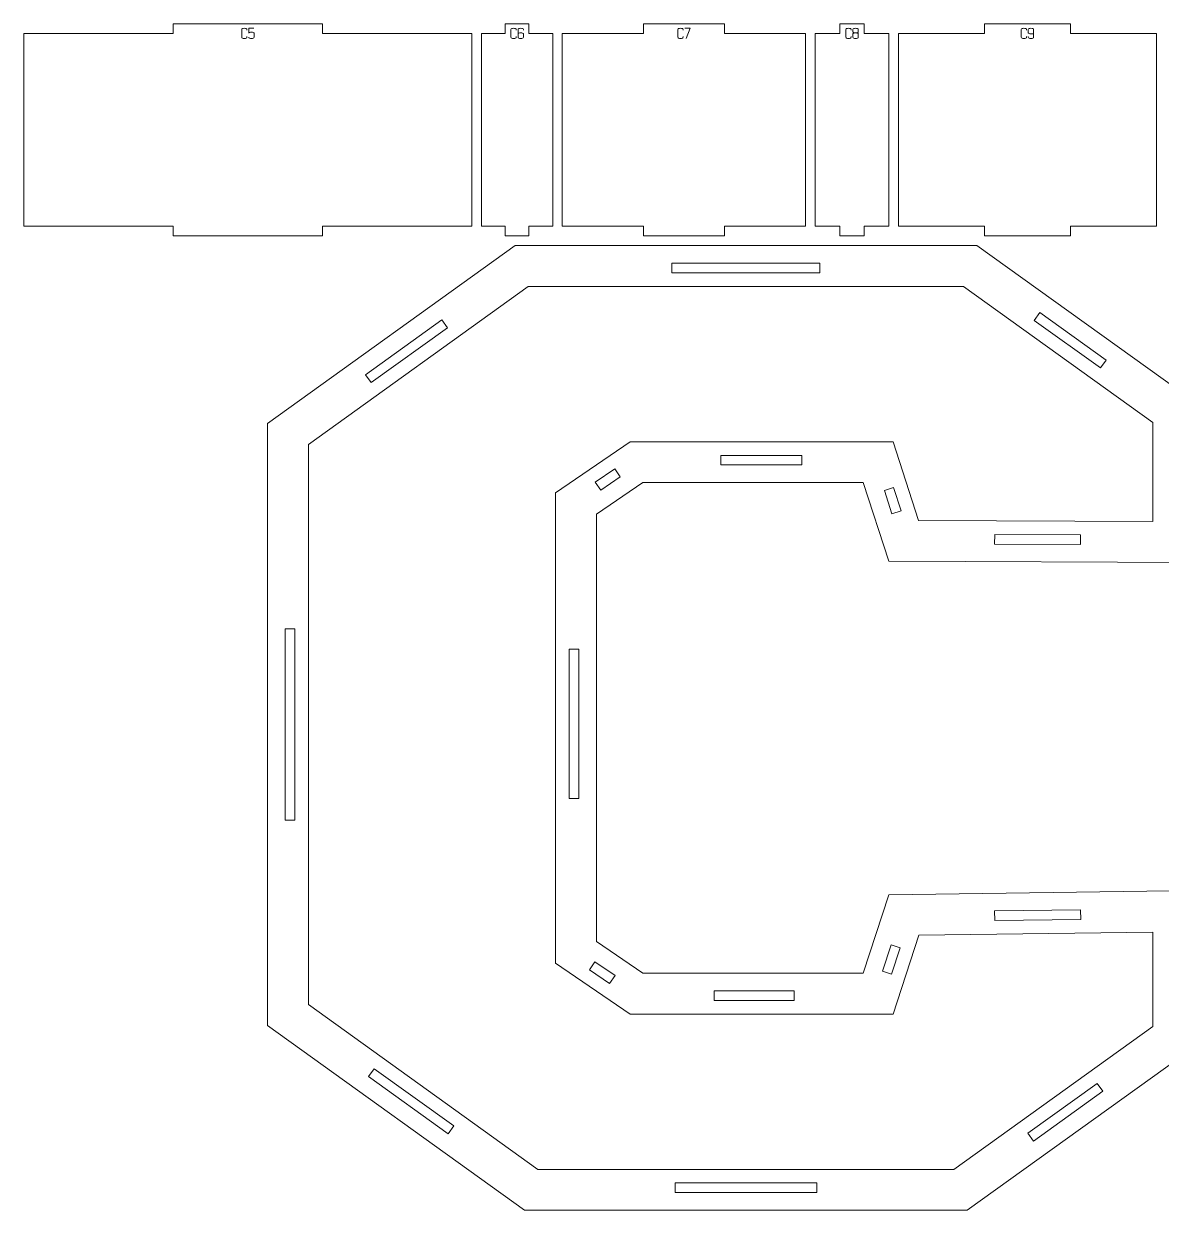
# Model space of a CAD drawing. Header units: centimetres. Extents: x -249 to 275, y -506 to 461.
# Drawn here: x -227.05 to -191.69, y 174.04 to 210.94 of the extents above; entities that cross this region are included whole.
import ezdxf

# ---------------------------------------------------------------- set-up
doc = ezdxf.new("R2010")
doc.units = ezdxf.units.CM
doc.header["$MEASUREMENT"] = 0
doc.layers.add('Capa 1', color=7, linetype='Continuous')

msp = doc.modelspace()

# ---------------------------------------------------------------- linework, layer by layer
at = {"layer": 'Capa 1', "color": 240, "lineweight": 9}
for points, knots in [([(-227.04796, 210.63954), (-227.04796, 210.63954), (-227.04796, 204.63954), (-227.04796, 204.63954), (-227.04796, 204.63954), (-222.40361, 204.63954), (-222.40361, 204.63954), (-222.40361, 204.63954), (-222.40361, 204.33954), (-222.40361, 204.33954), (-222.40361, 204.33954), (-217.75926, 204.33954), (-217.75926, 204.33954), (-217.75926, 204.33954), (-217.75926, 204.63954), (-217.75926, 204.63954), (-217.75926, 204.63954), (-213.11492, 204.63954), (-213.11492, 204.63954), (-213.11492, 204.63954), (-213.11492, 210.63954), (-213.11492, 210.63954), (-213.11492, 210.63954), (-217.75926, 210.63954), (-217.75926, 210.63954), (-217.75926, 210.63954), (-217.75926, 210.93954), (-217.75926, 210.93954), (-217.75926, 210.93954), (-222.40361, 210.93954), (-222.40361, 210.93954), (-222.40361, 210.93954), (-222.40361, 210.63954), (-222.40361, 210.63954), (-222.40361, 210.63954), (-227.04796, 210.63954), (-227.04796, 210.63954)], [0, 0, 0, 0, 0.08333333, 0.08333333, 0.08333333, 0.16666667, 0.16666667, 0.16666667, 0.25, 0.25, 0.25, 0.33333333, 0.33333333, 0.33333333, 0.41666667, 0.41666667, 0.41666667, 0.5, 0.5, 0.5, 0.58333333, 0.58333333, 0.58333333, 0.66666667, 0.66666667, 0.66666667, 0.75, 0.75, 0.75, 0.83333333, 0.83333333, 0.83333333, 0.91666667, 0.91666667, 0.91666667, 1, 1, 1, 1]), ([(-212.81492, 210.63954), (-212.81492, 210.63954), (-212.81492, 204.63954), (-212.81492, 204.63954), (-212.81492, 204.63954), (-212.07907, 204.63954), (-212.07907, 204.63954), (-212.07907, 204.63954), (-212.07907, 204.33954), (-212.07907, 204.33954), (-212.07907, 204.33954), (-211.34322, 204.33954), (-211.34322, 204.33954), (-211.34322, 204.33954), (-211.34322, 204.63954), (-211.34322, 204.63954), (-211.34322, 204.63954), (-210.60737, 204.63954), (-210.60737, 204.63954), (-210.60737, 204.63954), (-210.60737, 210.63954), (-210.60737, 210.63954), (-210.60737, 210.63954), (-211.34322, 210.63954), (-211.34322, 210.63954), (-211.34322, 210.63954), (-211.34322, 210.93954), (-211.34322, 210.93954), (-211.34322, 210.93954), (-212.07907, 210.93954), (-212.07907, 210.93954), (-212.07907, 210.93954), (-212.07907, 210.63954), (-212.07907, 210.63954), (-212.07907, 210.63954), (-212.81492, 210.63954), (-212.81492, 210.63954)], [0, 0, 0, 0, 0.08333333, 0.08333333, 0.08333333, 0.16666667, 0.16666667, 0.16666667, 0.25, 0.25, 0.25, 0.33333333, 0.33333333, 0.33333333, 0.41666667, 0.41666667, 0.41666667, 0.5, 0.5, 0.5, 0.58333333, 0.58333333, 0.58333333, 0.66666667, 0.66666667, 0.66666667, 0.75, 0.75, 0.75, 0.83333333, 0.83333333, 0.83333333, 0.91666667, 0.91666667, 0.91666667, 1, 1, 1, 1]), ([(-210.30737, 210.63954), (-210.30737, 210.63954), (-210.30737, 204.63954), (-210.30737, 204.63954), (-210.30737, 204.63954), (-207.78675, 204.63954), (-207.78675, 204.63954), (-207.78675, 204.63954), (-207.78675, 204.33954), (-207.78675, 204.33954), (-207.78675, 204.33954), (-205.26613, 204.33954), (-205.26613, 204.33954), (-205.26613, 204.33954), (-205.26613, 204.63954), (-205.26613, 204.63954), (-205.26613, 204.63954), (-202.74551, 204.63954), (-202.74551, 204.63954), (-202.74551, 204.63954), (-202.74551, 210.63954), (-202.74551, 210.63954), (-202.74551, 210.63954), (-205.26613, 210.63954), (-205.26613, 210.63954), (-205.26613, 210.63954), (-205.26613, 210.93954), (-205.26613, 210.93954), (-205.26613, 210.93954), (-207.78675, 210.93954), (-207.78675, 210.93954), (-207.78675, 210.93954), (-207.78675, 210.63954), (-207.78675, 210.63954), (-207.78675, 210.63954), (-210.30737, 210.63954), (-210.30737, 210.63954)], [0, 0, 0, 0, 0.08333333, 0.08333333, 0.08333333, 0.16666667, 0.16666667, 0.16666667, 0.25, 0.25, 0.25, 0.33333333, 0.33333333, 0.33333333, 0.41666667, 0.41666667, 0.41666667, 0.5, 0.5, 0.5, 0.58333333, 0.58333333, 0.58333333, 0.66666667, 0.66666667, 0.66666667, 0.75, 0.75, 0.75, 0.83333333, 0.83333333, 0.83333333, 0.91666667, 0.91666667, 0.91666667, 1, 1, 1, 1]), ([(-202.44551, 210.63954), (-202.44551, 210.63954), (-202.44551, 204.63954), (-202.44551, 204.63954), (-202.44551, 204.63954), (-201.68336, 204.63954), (-201.68336, 204.63954), (-201.68336, 204.63954), (-201.68336, 204.33954), (-201.68336, 204.33954), (-201.68336, 204.33954), (-200.92122, 204.33954), (-200.92122, 204.33954), (-200.92122, 204.33954), (-200.92122, 204.63954), (-200.92122, 204.63954), (-200.92122, 204.63954), (-200.15907, 204.63954), (-200.15907, 204.63954), (-200.15907, 204.63954), (-200.15907, 210.63954), (-200.15907, 210.63954), (-200.15907, 210.63954), (-200.92122, 210.63954), (-200.92122, 210.63954), (-200.92122, 210.63954), (-200.92122, 210.93954), (-200.92122, 210.93954), (-200.92122, 210.93954), (-201.68336, 210.93954), (-201.68336, 210.93954), (-201.68336, 210.93954), (-201.68336, 210.63954), (-201.68336, 210.63954), (-201.68336, 210.63954), (-202.44551, 210.63954), (-202.44551, 210.63954)], [0, 0, 0, 0, 0.08333333, 0.08333333, 0.08333333, 0.16666667, 0.16666667, 0.16666667, 0.25, 0.25, 0.25, 0.33333333, 0.33333333, 0.33333333, 0.41666667, 0.41666667, 0.41666667, 0.5, 0.5, 0.5, 0.58333333, 0.58333333, 0.58333333, 0.66666667, 0.66666667, 0.66666667, 0.75, 0.75, 0.75, 0.83333333, 0.83333333, 0.83333333, 0.91666667, 0.91666667, 0.91666667, 1, 1, 1, 1]), ([(-199.85907, 210.63954), (-199.85907, 210.63954), (-199.85907, 204.63954), (-199.85907, 204.63954), (-199.85907, 204.63954), (-197.18625, 204.63954), (-197.18625, 204.63954), (-197.18625, 204.63954), (-197.18625, 204.33954), (-197.18625, 204.33954), (-197.18625, 204.33954), (-194.51343, 204.33954), (-194.51343, 204.33954), (-194.51343, 204.33954), (-194.51343, 204.63954), (-194.51343, 204.63954), (-194.51343, 204.63954), (-191.84061, 204.63954), (-191.84061, 204.63954), (-191.84061, 204.63954), (-191.84061, 210.63954), (-191.84061, 210.63954), (-191.84061, 210.63954), (-194.51343, 210.63954), (-194.51343, 210.63954), (-194.51343, 210.63954), (-194.51343, 210.93954), (-194.51343, 210.93954), (-194.51343, 210.93954), (-197.18625, 210.93954), (-197.18625, 210.93954), (-197.18625, 210.93954), (-197.18625, 210.63954), (-197.18625, 210.63954), (-197.18625, 210.63954), (-199.85907, 210.63954), (-199.85907, 210.63954)], [0, 0, 0, 0, 0.08333333, 0.08333333, 0.08333333, 0.16666667, 0.16666667, 0.16666667, 0.25, 0.25, 0.25, 0.33333333, 0.33333333, 0.33333333, 0.41666667, 0.41666667, 0.41666667, 0.5, 0.5, 0.5, 0.58333333, 0.58333333, 0.58333333, 0.66666667, 0.66666667, 0.66666667, 0.75, 0.75, 0.75, 0.83333333, 0.83333333, 0.83333333, 0.91666667, 0.91666667, 0.91666667, 1, 1, 1, 1]), ([(-190.67454, 183.98244), (-190.67454, 183.98244), (-200.15867, 183.85386), (-200.15867, 183.85386), (-200.15867, 183.85386), (-200.95316, 181.41101), (-200.95316, 181.41101), (-200.95316, 181.41101), (-207.80557, 181.41101), (-207.80557, 181.41101), (-207.80557, 181.41101), (-209.24556, 182.39672), (-209.24556, 182.39672), (-209.24556, 182.39672), (-209.24556, 195.68242), (-209.24556, 195.68242), (-209.24556, 195.68242), (-207.80557, 196.66813), (-207.80557, 196.66813), (-207.80557, 196.66813), (-200.95316, 196.66813), (-200.95316, 196.66813), (-200.95316, 196.66813), (-200.15867, 194.22528), (-200.15867, 194.22528), (-200.15867, 194.22528), (-190.67454, 194.18242), (-190.67454, 194.18242), (-190.67454, 194.18242), (-190.67454, 199.1967), (-190.67454, 199.1967), (-190.67454, 199.1967), (-197.42764, 204.03954), (-197.42764, 204.03954), (-197.42764, 204.03954), (-211.77798, 204.03954), (-211.77798, 204.03954), (-211.77798, 204.03954), (-219.47452, 198.51098), (-219.47452, 198.51098), (-219.47452, 198.51098), (-219.47452, 179.78245), (-219.47452, 179.78245), (-219.47452, 179.78245), (-211.48004, 174.0396), (-211.48004, 174.0396), (-211.48004, 174.0396), (-197.72557, 174.0396), (-197.72557, 174.0396), (-197.72557, 174.0396), (-190.67454, 179.09674), (-190.67454, 179.09674), (-190.67454, 179.09674), (-190.67454, 183.98244), (-190.67454, 183.98244)], [0, 0, 0, 0, 0.05555556, 0.05555556, 0.05555556, 0.11111111, 0.11111111, 0.11111111, 0.16666667, 0.16666667, 0.16666667, 0.22222222, 0.22222222, 0.22222222, 0.27777778, 0.27777778, 0.27777778, 0.33333333, 0.33333333, 0.33333333, 0.38888889, 0.38888889, 0.38888889, 0.44444444, 0.44444444, 0.44444444, 0.5, 0.5, 0.5, 0.55555556, 0.55555556, 0.55555556, 0.61111111, 0.61111111, 0.61111111, 0.66666667, 0.66666667, 0.66666667, 0.72222222, 0.72222222, 0.72222222, 0.77777778, 0.77777778, 0.77777778, 0.83333333, 0.83333333, 0.83333333, 0.88888889, 0.88888889, 0.88888889, 0.94444444, 0.94444444, 0.94444444, 1, 1, 1, 1]), ([(-206.90335, 203.19101), (-206.90335, 203.19101), (-202.3019, 203.19101), (-202.3019, 203.19101), (-202.3019, 203.19101), (-202.3019, 203.49101), (-202.3019, 203.49101), (-202.3019, 203.49101), (-206.90335, 203.49101), (-206.90335, 203.49101), (-206.90335, 203.49101), (-206.90335, 203.19101), (-206.90335, 203.19101)], [0, 0, 0, 0, 0.25, 0.25, 0.25, 0.5, 0.5, 0.5, 0.75, 0.75, 0.75, 1, 1, 1, 1]), ([(-191.94733, 182.69228), (-191.94733, 182.69228), (-199.23015, 182.59354), (-199.23015, 182.59354), (-199.23015, 182.59354), (-200.0287, 180.13822), (-200.0287, 180.13822), (-200.0287, 180.13822), (-208.19947, 180.13822), (-208.19947, 180.13822), (-208.19947, 180.13822), (-210.51835, 181.72555), (-210.51835, 181.72555), (-210.51835, 181.72555), (-210.51835, 196.35359), (-210.51835, 196.35359), (-210.51835, 196.35359), (-208.19947, 197.94092), (-208.19947, 197.94092), (-208.19947, 197.94092), (-200.0287, 197.94092), (-200.0287, 197.94092), (-200.0287, 197.94092), (-199.23285, 195.4939), (-199.23285, 195.4939), (-199.23285, 195.4939), (-191.94733, 195.46097), (-191.94733, 195.46097), (-191.94733, 195.46097), (-191.94733, 198.54321), (-191.94733, 198.54321), (-191.94733, 198.54321), (-197.83684, 202.76675), (-197.83684, 202.76675), (-197.83684, 202.76675), (-211.36822, 202.76675), (-211.36822, 202.76675), (-211.36822, 202.76675), (-218.20173, 197.85812), (-218.20173, 197.85812), (-218.20173, 197.85812), (-218.20173, 180.43529), (-218.20173, 180.43529), (-218.20173, 180.43529), (-211.07027, 175.31239), (-211.07027, 175.31239), (-211.07027, 175.31239), (-198.13482, 175.31239), (-198.13482, 175.31239), (-198.13482, 175.31239), (-191.94733, 179.75018), (-191.94733, 179.75018), (-191.94733, 179.75018), (-191.94733, 182.69228), (-191.94733, 182.69228)], [0, 0, 0, 0, 0.05555556, 0.05555556, 0.05555556, 0.11111111, 0.11111111, 0.11111111, 0.16666667, 0.16666667, 0.16666667, 0.22222222, 0.22222222, 0.22222222, 0.27777778, 0.27777778, 0.27777778, 0.33333333, 0.33333333, 0.33333333, 0.38888889, 0.38888889, 0.38888889, 0.44444444, 0.44444444, 0.44444444, 0.5, 0.5, 0.5, 0.55555556, 0.55555556, 0.55555556, 0.61111111, 0.61111111, 0.61111111, 0.66666667, 0.66666667, 0.66666667, 0.72222222, 0.72222222, 0.72222222, 0.77777778, 0.77777778, 0.77777778, 0.83333333, 0.83333333, 0.83333333, 0.88888889, 0.88888889, 0.88888889, 0.94444444, 0.94444444, 0.94444444, 1, 1, 1, 1]), ([(-195.64132, 201.71435), (-195.64132, 201.71435), (-193.58219, 200.2377), (-193.58219, 200.2377), (-193.58219, 200.2377), (-193.40736, 200.48149), (-193.40736, 200.48149), (-193.40736, 200.48149), (-195.46649, 201.95815), (-195.46649, 201.95815), (-195.46649, 201.95815), (-195.64132, 201.71435), (-195.64132, 201.71435)], [0, 0, 0, 0, 0.25, 0.25, 0.25, 0.5, 0.5, 0.5, 0.75, 0.75, 0.75, 1, 1, 1, 1]), ([(-216.25226, 199.78083), (-216.25226, 199.78083), (-213.87854, 201.48592), (-213.87854, 201.48592), (-213.87854, 201.48592), (-214.05356, 201.72957), (-214.05356, 201.72957), (-214.05356, 201.72957), (-216.42728, 200.02448), (-216.42728, 200.02448), (-216.42728, 200.02448), (-216.25226, 199.78083), (-216.25226, 199.78083)], [0, 0, 0, 0, 0.25, 0.25, 0.25, 0.5, 0.5, 0.5, 0.75, 0.75, 0.75, 1, 1, 1, 1]), ([(-202.85747, 197.51666), (-202.85747, 197.51666), (-205.37809, 197.51666), (-205.37809, 197.51666), (-205.37809, 197.51666), (-205.37809, 197.21666), (-205.37809, 197.21666), (-205.37809, 197.21666), (-202.85747, 197.21666), (-202.85747, 197.21666), (-202.85747, 197.21666), (-202.85747, 197.51666), (-202.85747, 197.51666)], [0, 0, 0, 0, 0.25, 0.25, 0.25, 0.5, 0.5, 0.5, 0.75, 0.75, 0.75, 1, 1, 1, 1]), ([(-208.67538, 197.10101), (-208.67538, 197.10101), (-209.2826, 196.68536), (-209.2826, 196.68536), (-209.2826, 196.68536), (-209.11314, 196.4378), (-209.11314, 196.4378), (-209.11314, 196.4378), (-208.50593, 196.85345), (-208.50593, 196.85345), (-208.50593, 196.85345), (-208.67538, 197.10101), (-208.67538, 197.10101)], [0, 0, 0, 0, 0.25, 0.25, 0.25, 0.5, 0.5, 0.5, 0.75, 0.75, 0.75, 1, 1, 1, 1]), ([(-199.77717, 195.79581), (-199.77717, 195.79581), (-200.01289, 196.52058), (-200.01289, 196.52058), (-200.01289, 196.52058), (-200.29818, 196.4278), (-200.29818, 196.4278), (-200.29818, 196.4278), (-200.06246, 195.70302), (-200.06246, 195.70302), (-200.06246, 195.70302), (-199.77717, 195.79581), (-199.77717, 195.79581)], [0, 0, 0, 0, 0.25, 0.25, 0.25, 0.5, 0.5, 0.5, 0.75, 0.75, 0.75, 1, 1, 1, 1]), ([(-194.19586, 195.04687), (-194.19586, 195.04687), (-196.86866, 195.05895), (-196.86866, 195.05895), (-196.86866, 195.05895), (-196.87001, 194.75895), (-196.87001, 194.75895), (-196.87001, 194.75895), (-194.19722, 194.74687), (-194.19722, 194.74687), (-194.19722, 194.74687), (-194.19586, 195.04687), (-194.19586, 195.04687)], [0, 0, 0, 0, 0.25, 0.25, 0.25, 0.5, 0.5, 0.5, 0.75, 0.75, 0.75, 1, 1, 1, 1]), ([(-218.62599, 186.17037), (-218.62599, 186.17037), (-218.62599, 192.12305), (-218.62599, 192.12305), (-218.62599, 192.12305), (-218.92599, 192.12305), (-218.92599, 192.12305), (-218.92599, 192.12305), (-218.92599, 186.17037), (-218.92599, 186.17037), (-218.92599, 186.17037), (-218.62599, 186.17037), (-218.62599, 186.17037)], [0, 0, 0, 0, 0.25, 0.25, 0.25, 0.5, 0.5, 0.5, 0.75, 0.75, 0.75, 1, 1, 1, 1]), ([(-210.09409, 191.48552), (-210.09409, 191.48552), (-210.09409, 186.84117), (-210.09409, 186.84117), (-210.09409, 186.84117), (-209.79409, 186.84117), (-209.79409, 186.84117), (-209.79409, 186.84117), (-209.79409, 191.48552), (-209.79409, 191.48552), (-209.79409, 191.48552), (-210.09409, 191.48552), (-210.09409, 191.48552)], [0, 0, 0, 0, 0.25, 0.25, 0.25, 0.5, 0.5, 0.5, 0.75, 0.75, 0.75, 1, 1, 1, 1]), ([(-196.86746, 183.04987), (-196.86746, 183.04987), (-194.19527, 183.0861), (-194.19527, 183.0861), (-194.19527, 183.0861), (-194.19933, 183.38607), (-194.19933, 183.38607), (-194.19933, 183.38607), (-196.87153, 183.34984), (-196.87153, 183.34984), (-196.87153, 183.34984), (-196.86746, 183.04987), (-196.86746, 183.04987)], [0, 0, 0, 0, 0.25, 0.25, 0.25, 0.5, 0.5, 0.5, 0.75, 0.75, 0.75, 1, 1, 1, 1]), ([(-200.07112, 181.37953), (-200.07112, 181.37953), (-199.80539, 182.19659), (-199.80539, 182.19659), (-199.80539, 182.19659), (-200.09068, 182.28937), (-200.09068, 182.28937), (-200.09068, 182.28937), (-200.35641, 181.47232), (-200.35641, 181.47232), (-200.35641, 181.47232), (-200.07112, 181.37953), (-200.07112, 181.37953)], [0, 0, 0, 0, 0.25, 0.25, 0.25, 0.5, 0.5, 0.5, 0.75, 0.75, 0.75, 1, 1, 1, 1]), ([(-209.46539, 181.51891), (-209.46539, 181.51891), (-208.8367, 181.08856), (-208.8367, 181.08856), (-208.8367, 181.08856), (-208.66724, 181.33611), (-208.66724, 181.33611), (-208.66724, 181.33611), (-209.29594, 181.76647), (-209.29594, 181.76647), (-209.29594, 181.76647), (-209.46539, 181.51891), (-209.46539, 181.51891)], [0, 0, 0, 0, 0.25, 0.25, 0.25, 0.5, 0.5, 0.5, 0.75, 0.75, 0.75, 1, 1, 1, 1]), ([(-205.58616, 180.56248), (-205.58616, 180.56248), (-203.10415, 180.56248), (-203.10415, 180.56248), (-203.10415, 180.56248), (-203.10415, 180.86248), (-203.10415, 180.86248), (-203.10415, 180.86248), (-205.58616, 180.86248), (-205.58616, 180.86248), (-205.58616, 180.86248), (-205.58616, 180.56248), (-205.58616, 180.56248)], [0, 0, 0, 0, 0.25, 0.25, 0.25, 0.5, 0.5, 0.5, 0.75, 0.75, 0.75, 1, 1, 1, 1]), ([(-213.6799, 176.66465), (-213.6799, 176.66465), (-216.15295, 178.44116), (-216.15295, 178.44116), (-216.15295, 178.44116), (-216.32797, 178.19751), (-216.32797, 178.19751), (-216.32797, 178.19751), (-213.85493, 176.421), (-213.85493, 176.421), (-213.85493, 176.421), (-213.6799, 176.66465), (-213.6799, 176.66465)], [0, 0, 0, 0, 0.25, 0.25, 0.25, 0.5, 0.5, 0.5, 0.75, 0.75, 0.75, 1, 1, 1, 1]), ([(-193.68151, 177.98429), (-193.68151, 177.98429), (-195.83996, 176.43621), (-195.83996, 176.43621), (-195.83996, 176.43621), (-195.66511, 176.19243), (-195.66511, 176.19243), (-195.66511, 176.19243), (-193.50667, 177.74051), (-193.50667, 177.74051), (-193.50667, 177.74051), (-193.68151, 177.98429), (-193.68151, 177.98429)], [0, 0, 0, 0, 0.25, 0.25, 0.25, 0.5, 0.5, 0.5, 0.75, 0.75, 0.75, 1, 1, 1, 1]), ([(-202.40122, 174.88813), (-202.40122, 174.88813), (-206.80404, 174.88813), (-206.80404, 174.88813), (-206.80404, 174.88813), (-206.80404, 174.58813), (-206.80404, 174.58813), (-206.80404, 174.58813), (-202.40122, 174.58813), (-202.40122, 174.58813), (-202.40122, 174.58813), (-202.40122, 174.88813), (-202.40122, 174.88813)], [0, 0, 0, 0, 0.25, 0.25, 0.25, 0.5, 0.5, 0.5, 0.75, 0.75, 0.75, 1, 1, 1, 1])]:
    msp.add_open_spline(points, degree=3, knots=knots, dxfattribs=at)
at = {"layer": 'Capa 1', "color": 114, "lineweight": 9}
for points, knots in [([(-220.10873, 210.54012), (-220.10873, 210.54012), (-220.10873, 210.51765), (-220.10873, 210.51765), (-220.10873, 210.50787), (-220.11668, 210.49946), (-220.13258, 210.49243), (-220.14787, 210.4857), (-220.16743, 210.48234), (-220.19128, 210.48234), (-220.21513, 210.48234), (-220.23485, 210.4857), (-220.25044, 210.49243), (-220.26603, 210.49916), (-220.27383, 210.50756), (-220.27383, 210.51765), (-220.27383, 210.51765), (-220.27383, 210.76347), (-220.27383, 210.76347), (-220.27383, 210.77325), (-220.26603, 210.78151), (-220.25044, 210.78823), (-220.23424, 210.79526), (-220.21452, 210.79878), (-220.19128, 210.79878), (-220.16835, 210.79878), (-220.14878, 210.79526), (-220.13258, 210.78823), (-220.11668, 210.7812), (-220.10873, 210.77295), (-220.10873, 210.76347), (-220.10873, 210.76347), (-220.10873, 210.741), (-220.10873, 210.741), (-220.10873, 210.741), (-220.10873, 210.76347), (-220.10873, 210.76347), (-220.10873, 210.77295), (-220.11668, 210.7812), (-220.13258, 210.78823), (-220.14878, 210.79526), (-220.16835, 210.79878), (-220.19128, 210.79878), (-220.21452, 210.79878), (-220.23424, 210.79526), (-220.25044, 210.78823), (-220.26603, 210.78151), (-220.27383, 210.77325), (-220.27383, 210.76347), (-220.27383, 210.76347), (-220.27383, 210.51765), (-220.27383, 210.51765), (-220.27383, 210.50756), (-220.26603, 210.49916), (-220.25044, 210.49243), (-220.23485, 210.4857), (-220.21513, 210.48234), (-220.19128, 210.48234), (-220.16743, 210.48234), (-220.14787, 210.4857), (-220.13258, 210.49243), (-220.11668, 210.49946), (-220.10873, 210.50787), (-220.10873, 210.51765), (-220.10873, 210.51765), (-220.10873, 210.54012), (-220.10873, 210.54012)], [0, 0, 0, 0, 0.04545455, 0.04545455, 0.04545455, 0.09090909, 0.09090909, 0.09090909, 0.13636364, 0.13636364, 0.13636364, 0.18181818, 0.18181818, 0.18181818, 0.22727273, 0.22727273, 0.22727273, 0.27272727, 0.27272727, 0.27272727, 0.31818182, 0.31818182, 0.31818182, 0.36363636, 0.36363636, 0.36363636, 0.40909091, 0.40909091, 0.40909091, 0.45454545, 0.45454545, 0.45454545, 0.5, 0.5, 0.5, 0.54545455, 0.54545455, 0.54545455, 0.59090909, 0.59090909, 0.59090909, 0.63636364, 0.63636364, 0.63636364, 0.68181818, 0.68181818, 0.68181818, 0.72727273, 0.72727273, 0.72727273, 0.77272727, 0.77272727, 0.77272727, 0.81818182, 0.81818182, 0.81818182, 0.86363636, 0.86363636, 0.86363636, 0.90909091, 0.90909091, 0.90909091, 0.95454545, 0.95454545, 0.95454545, 1, 1, 1, 1]), ([(-219.97161, 210.48234), (-219.99515, 210.48234), (-220.0148, 210.48578), (-220.03054, 210.49266), (-220.04629, 210.49954), (-220.05416, 210.50787), (-220.05416, 210.51765), (-220.05416, 210.50787), (-220.04629, 210.49954), (-220.03054, 210.49266), (-220.0148, 210.48578), (-219.99515, 210.48234), (-219.97161, 210.48234), (-219.94807, 210.48234), (-219.92842, 210.48578), (-219.91268, 210.49266), (-219.89693, 210.49954), (-219.88906, 210.50787), (-219.88906, 210.51765), (-219.88906, 210.51765), (-219.88906, 210.64331), (-219.88906, 210.64331), (-219.88906, 210.6531), (-219.89693, 210.66143), (-219.91268, 210.66831), (-219.92842, 210.67519), (-219.94807, 210.67863), (-219.97161, 210.67863), (-219.99301, 210.67679), (-220.00952, 210.67434), (-220.02114, 210.67129), (-220.03276, 210.66823), (-220.04376, 210.6589), (-220.05416, 210.64331), (-220.05416, 210.64331), (-220.05416, 210.79878), (-220.05416, 210.79878), (-220.05416, 210.79878), (-219.89456, 210.79878), (-219.89456, 210.79878), (-219.89456, 210.79878), (-220.05416, 210.79878), (-220.05416, 210.79878), (-220.05416, 210.79878), (-220.05416, 210.64331), (-220.05416, 210.64331), (-220.04376, 210.6589), (-220.03276, 210.66823), (-220.02114, 210.67129), (-220.00952, 210.67434), (-219.99301, 210.67679), (-219.97161, 210.67863), (-219.94807, 210.67863), (-219.92842, 210.67519), (-219.91268, 210.66831), (-219.89693, 210.66143), (-219.88906, 210.6531), (-219.88906, 210.64331), (-219.88906, 210.64331), (-219.88906, 210.51765), (-219.88906, 210.51765), (-219.88906, 210.50787), (-219.89693, 210.49954), (-219.91268, 210.49266), (-219.92842, 210.48578), (-219.94807, 210.48234), (-219.97161, 210.48234)], [0, 0, 0, 0, 0.04545455, 0.04545455, 0.04545455, 0.09090909, 0.09090909, 0.09090909, 0.13636364, 0.13636364, 0.13636364, 0.18181818, 0.18181818, 0.18181818, 0.22727273, 0.22727273, 0.22727273, 0.27272727, 0.27272727, 0.27272727, 0.31818182, 0.31818182, 0.31818182, 0.36363636, 0.36363636, 0.36363636, 0.40909091, 0.40909091, 0.40909091, 0.45454545, 0.45454545, 0.45454545, 0.5, 0.5, 0.5, 0.54545455, 0.54545455, 0.54545455, 0.59090909, 0.59090909, 0.59090909, 0.63636364, 0.63636364, 0.63636364, 0.68181818, 0.68181818, 0.68181818, 0.72727273, 0.72727273, 0.72727273, 0.77272727, 0.77272727, 0.77272727, 0.81818182, 0.81818182, 0.81818182, 0.86363636, 0.86363636, 0.86363636, 0.90909091, 0.90909091, 0.90909091, 0.95454545, 0.95454545, 0.95454545, 1, 1, 1, 1]), ([(-211.73843, 210.54012), (-211.73843, 210.54012), (-211.73843, 210.51765), (-211.73843, 210.51765), (-211.73843, 210.50787), (-211.74638, 210.49946), (-211.76228, 210.49243), (-211.77757, 210.4857), (-211.79713, 210.48234), (-211.82098, 210.48234), (-211.84483, 210.48234), (-211.86455, 210.4857), (-211.88014, 210.49243), (-211.89573, 210.49916), (-211.90353, 210.50756), (-211.90353, 210.51765), (-211.90353, 210.51765), (-211.90353, 210.76347), (-211.90353, 210.76347), (-211.90353, 210.77325), (-211.89573, 210.78151), (-211.88014, 210.78823), (-211.86394, 210.79526), (-211.84422, 210.79878), (-211.82098, 210.79878), (-211.79805, 210.79878), (-211.77848, 210.79526), (-211.76228, 210.78823), (-211.74638, 210.7812), (-211.73843, 210.77295), (-211.73843, 210.76347), (-211.73843, 210.76347), (-211.73843, 210.741), (-211.73843, 210.741), (-211.73843, 210.741), (-211.73843, 210.76347), (-211.73843, 210.76347), (-211.73843, 210.77295), (-211.74638, 210.7812), (-211.76228, 210.78823), (-211.77848, 210.79526), (-211.79805, 210.79878), (-211.82098, 210.79878), (-211.84422, 210.79878), (-211.86394, 210.79526), (-211.88014, 210.78823), (-211.89573, 210.78151), (-211.90353, 210.77325), (-211.90353, 210.76347), (-211.90353, 210.76347), (-211.90353, 210.51765), (-211.90353, 210.51765), (-211.90353, 210.50756), (-211.89573, 210.49916), (-211.88014, 210.49243), (-211.86455, 210.4857), (-211.84483, 210.48234), (-211.82098, 210.48234), (-211.79713, 210.48234), (-211.77757, 210.4857), (-211.76228, 210.49243), (-211.74638, 210.49946), (-211.73843, 210.50787), (-211.73843, 210.51765), (-211.73843, 210.51765), (-211.73843, 210.54012), (-211.73843, 210.54012)], [0, 0, 0, 0, 0.04545455, 0.04545455, 0.04545455, 0.09090909, 0.09090909, 0.09090909, 0.13636364, 0.13636364, 0.13636364, 0.18181818, 0.18181818, 0.18181818, 0.22727273, 0.22727273, 0.22727273, 0.27272727, 0.27272727, 0.27272727, 0.31818182, 0.31818182, 0.31818182, 0.36363636, 0.36363636, 0.36363636, 0.40909091, 0.40909091, 0.40909091, 0.45454545, 0.45454545, 0.45454545, 0.5, 0.5, 0.5, 0.54545455, 0.54545455, 0.54545455, 0.59090909, 0.59090909, 0.59090909, 0.63636364, 0.63636364, 0.63636364, 0.68181818, 0.68181818, 0.68181818, 0.72727273, 0.72727273, 0.72727273, 0.77272727, 0.77272727, 0.77272727, 0.81818182, 0.81818182, 0.81818182, 0.86363636, 0.86363636, 0.86363636, 0.90909091, 0.90909091, 0.90909091, 0.95454545, 0.95454545, 0.95454545, 1, 1, 1, 1]), ([(-211.60131, 210.48234), (-211.62485, 210.48234), (-211.6445, 210.48578), (-211.66024, 210.49266), (-211.67599, 210.49954), (-211.68386, 210.50787), (-211.68386, 210.51765), (-211.68386, 210.51765), (-211.68386, 210.62451), (-211.68386, 210.62451), (-211.68386, 210.62451), (-211.68386, 210.76347), (-211.68386, 210.76347), (-211.68386, 210.77325), (-211.67599, 210.78158), (-211.66024, 210.78846), (-211.6445, 210.79534), (-211.62485, 210.79878), (-211.60131, 210.79878), (-211.57777, 210.79878), (-211.55812, 210.79534), (-211.54238, 210.78846), (-211.52663, 210.78158), (-211.51876, 210.77325), (-211.51876, 210.76347), (-211.51876, 210.76347), (-211.51876, 210.73779), (-211.51876, 210.73779), (-211.51876, 210.73779), (-211.51876, 210.76347), (-211.51876, 210.76347), (-211.51876, 210.77325), (-211.52663, 210.78158), (-211.54238, 210.78846), (-211.55812, 210.79534), (-211.57777, 210.79878), (-211.60131, 210.79878), (-211.62485, 210.79878), (-211.6445, 210.79534), (-211.66024, 210.78846), (-211.67599, 210.78158), (-211.68386, 210.77325), (-211.68386, 210.76347), (-211.68386, 210.76347), (-211.68386, 210.62451), (-211.68386, 210.62451), (-211.68386, 210.63368), (-211.67431, 210.64186), (-211.6552, 210.64904), (-211.63609, 210.65623), (-211.61813, 210.65982), (-211.60131, 210.65982), (-211.57777, 210.65982), (-211.55812, 210.65638), (-211.54238, 210.6495), (-211.52663, 210.64262), (-211.51876, 210.63429), (-211.51876, 210.62451), (-211.51876, 210.62451), (-211.51876, 210.51765), (-211.51876, 210.51765), (-211.51876, 210.50787), (-211.52663, 210.49954), (-211.54238, 210.49266), (-211.55812, 210.48578), (-211.57777, 210.48234), (-211.60131, 210.48234)], [0, 0, 0, 0, 0.04545455, 0.04545455, 0.04545455, 0.09090909, 0.09090909, 0.09090909, 0.13636364, 0.13636364, 0.13636364, 0.18181818, 0.18181818, 0.18181818, 0.22727273, 0.22727273, 0.22727273, 0.27272727, 0.27272727, 0.27272727, 0.31818182, 0.31818182, 0.31818182, 0.36363636, 0.36363636, 0.36363636, 0.40909091, 0.40909091, 0.40909091, 0.45454545, 0.45454545, 0.45454545, 0.5, 0.5, 0.5, 0.54545455, 0.54545455, 0.54545455, 0.59090909, 0.59090909, 0.59090909, 0.63636364, 0.63636364, 0.63636364, 0.68181818, 0.68181818, 0.68181818, 0.72727273, 0.72727273, 0.72727273, 0.77272727, 0.77272727, 0.77272727, 0.81818182, 0.81818182, 0.81818182, 0.86363636, 0.86363636, 0.86363636, 0.90909091, 0.90909091, 0.90909091, 0.95454545, 0.95454545, 0.95454545, 1, 1, 1, 1]), ([(-206.55098, 210.54012), (-206.55098, 210.54012), (-206.55098, 210.51765), (-206.55098, 210.51765), (-206.55098, 210.50787), (-206.55893, 210.49946), (-206.57483, 210.49243), (-206.59012, 210.4857), (-206.60968, 210.48234), (-206.63353, 210.48234), (-206.65738, 210.48234), (-206.6771, 210.4857), (-206.69269, 210.49243), (-206.70828, 210.49916), (-206.71608, 210.50756), (-206.71608, 210.51765), (-206.71608, 210.51765), (-206.71608, 210.76347), (-206.71608, 210.76347), (-206.71608, 210.77325), (-206.70828, 210.78151), (-206.69269, 210.78823), (-206.67649, 210.79526), (-206.65677, 210.79878), (-206.63353, 210.79878), (-206.6106, 210.79878), (-206.59103, 210.79526), (-206.57483, 210.78823), (-206.55893, 210.7812), (-206.55098, 210.77295), (-206.55098, 210.76347), (-206.55098, 210.76347), (-206.55098, 210.741), (-206.55098, 210.741), (-206.55098, 210.741), (-206.55098, 210.76347), (-206.55098, 210.76347), (-206.55098, 210.77295), (-206.55893, 210.7812), (-206.57483, 210.78823), (-206.59103, 210.79526), (-206.6106, 210.79878), (-206.63353, 210.79878), (-206.65677, 210.79878), (-206.67649, 210.79526), (-206.69269, 210.78823), (-206.70828, 210.78151), (-206.71608, 210.77325), (-206.71608, 210.76347), (-206.71608, 210.76347), (-206.71608, 210.51765), (-206.71608, 210.51765), (-206.71608, 210.50756), (-206.70828, 210.49916), (-206.69269, 210.49243), (-206.6771, 210.4857), (-206.65738, 210.48234), (-206.63353, 210.48234), (-206.60968, 210.48234), (-206.59012, 210.4857), (-206.57483, 210.49243), (-206.55893, 210.49946), (-206.55098, 210.50787), (-206.55098, 210.51765), (-206.55098, 210.51765), (-206.55098, 210.54012), (-206.55098, 210.54012)], [0, 0, 0, 0, 0.04545455, 0.04545455, 0.04545455, 0.09090909, 0.09090909, 0.09090909, 0.13636364, 0.13636364, 0.13636364, 0.18181818, 0.18181818, 0.18181818, 0.22727273, 0.22727273, 0.22727273, 0.27272727, 0.27272727, 0.27272727, 0.31818182, 0.31818182, 0.31818182, 0.36363636, 0.36363636, 0.36363636, 0.40909091, 0.40909091, 0.40909091, 0.45454545, 0.45454545, 0.45454545, 0.5, 0.5, 0.5, 0.54545455, 0.54545455, 0.54545455, 0.59090909, 0.59090909, 0.59090909, 0.63636364, 0.63636364, 0.63636364, 0.68181818, 0.68181818, 0.68181818, 0.72727273, 0.72727273, 0.72727273, 0.77272727, 0.77272727, 0.77272727, 0.81818182, 0.81818182, 0.81818182, 0.86363636, 0.86363636, 0.86363636, 0.90909091, 0.90909091, 0.90909091, 0.95454545, 0.95454545, 0.95454545, 1, 1, 1, 1]), ([(-206.45789, 210.48234), (-206.45789, 210.48234), (-206.33681, 210.79878), (-206.33681, 210.79878), (-206.33681, 210.79878), (-206.49641, 210.79878), (-206.49641, 210.79878), (-206.49641, 210.79878), (-206.33681, 210.79878), (-206.33681, 210.79878), (-206.33681, 210.79878), (-206.45789, 210.48234), (-206.45789, 210.48234)], [0, 0, 0, 0, 0.25, 0.25, 0.25, 0.5, 0.5, 0.5, 0.75, 0.75, 0.75, 1, 1, 1, 1]), ([(-201.32958, 210.54012), (-201.32958, 210.54012), (-201.32958, 210.51765), (-201.32958, 210.51765), (-201.32958, 210.50787), (-201.33753, 210.49946), (-201.35343, 210.49243), (-201.36872, 210.4857), (-201.38828, 210.48234), (-201.41213, 210.48234), (-201.43598, 210.48234), (-201.4557, 210.4857), (-201.47129, 210.49243), (-201.48688, 210.49916), (-201.49468, 210.50756), (-201.49468, 210.51765), (-201.49468, 210.51765), (-201.49468, 210.76347), (-201.49468, 210.76347), (-201.49468, 210.77325), (-201.48688, 210.78151), (-201.47129, 210.78823), (-201.45509, 210.79526), (-201.43537, 210.79878), (-201.41213, 210.79878), (-201.3892, 210.79878), (-201.36963, 210.79526), (-201.35343, 210.78823), (-201.33753, 210.7812), (-201.32958, 210.77295), (-201.32958, 210.76347), (-201.32958, 210.76347), (-201.32958, 210.741), (-201.32958, 210.741), (-201.32958, 210.741), (-201.32958, 210.76347), (-201.32958, 210.76347), (-201.32958, 210.77295), (-201.33753, 210.7812), (-201.35343, 210.78823), (-201.36963, 210.79526), (-201.3892, 210.79878), (-201.41213, 210.79878), (-201.43537, 210.79878), (-201.45509, 210.79526), (-201.47129, 210.78823), (-201.48688, 210.78151), (-201.49468, 210.77325), (-201.49468, 210.76347), (-201.49468, 210.76347), (-201.49468, 210.51765), (-201.49468, 210.51765), (-201.49468, 210.50756), (-201.48688, 210.49916), (-201.47129, 210.49243), (-201.4557, 210.4857), (-201.43598, 210.48234), (-201.41213, 210.48234), (-201.38828, 210.48234), (-201.36872, 210.4857), (-201.35343, 210.49243), (-201.33753, 210.49946), (-201.32958, 210.50787), (-201.32958, 210.51765), (-201.32958, 210.51765), (-201.32958, 210.54012), (-201.32958, 210.54012)], [0, 0, 0, 0, 0.04545455, 0.04545455, 0.04545455, 0.09090909, 0.09090909, 0.09090909, 0.13636364, 0.13636364, 0.13636364, 0.18181818, 0.18181818, 0.18181818, 0.22727273, 0.22727273, 0.22727273, 0.27272727, 0.27272727, 0.27272727, 0.31818182, 0.31818182, 0.31818182, 0.36363636, 0.36363636, 0.36363636, 0.40909091, 0.40909091, 0.40909091, 0.45454545, 0.45454545, 0.45454545, 0.5, 0.5, 0.5, 0.54545455, 0.54545455, 0.54545455, 0.59090909, 0.59090909, 0.59090909, 0.63636364, 0.63636364, 0.63636364, 0.68181818, 0.68181818, 0.68181818, 0.72727273, 0.72727273, 0.72727273, 0.77272727, 0.77272727, 0.77272727, 0.81818182, 0.81818182, 0.81818182, 0.86363636, 0.86363636, 0.86363636, 0.90909091, 0.90909091, 0.90909091, 0.95454545, 0.95454545, 0.95454545, 1, 1, 1, 1]), ([(-201.27501, 210.68917), (-201.27501, 210.68122), (-201.26935, 210.67404), (-201.25804, 210.66762), (-201.24673, 210.6612), (-201.22487, 210.65692), (-201.19246, 210.65478), (-201.16005, 210.65692), (-201.13819, 210.6612), (-201.12688, 210.66762), (-201.11557, 210.67404), (-201.10991, 210.68122), (-201.10991, 210.68917), (-201.10991, 210.68917), (-201.10991, 210.76347), (-201.10991, 210.76347), (-201.10991, 210.77325), (-201.11778, 210.78158), (-201.13353, 210.78846), (-201.14927, 210.79534), (-201.16892, 210.79878), (-201.19246, 210.79878), (-201.216, 210.79878), (-201.23565, 210.79534), (-201.25139, 210.78846), (-201.26714, 210.78158), (-201.27501, 210.77325), (-201.27501, 210.76347), (-201.27501, 210.76347), (-201.27501, 210.68917), (-201.27501, 210.68917)], [0, 0, 0, 0, 0.1, 0.1, 0.1, 0.2, 0.2, 0.2, 0.3, 0.3, 0.3, 0.4, 0.4, 0.4, 0.5, 0.5, 0.5, 0.6, 0.6, 0.6, 0.7, 0.7, 0.7, 0.8, 0.8, 0.8, 0.9, 0.9, 0.9, 1, 1, 1, 1]), ([(-201.19246, 210.48234), (-201.216, 210.48234), (-201.23565, 210.48578), (-201.25139, 210.49266), (-201.26714, 210.49954), (-201.27501, 210.50787), (-201.27501, 210.51765), (-201.27501, 210.51765), (-201.27501, 210.62084), (-201.27501, 210.62084), (-201.27501, 210.6291), (-201.26935, 210.63628), (-201.25804, 210.64239), (-201.24673, 210.64851), (-201.22487, 210.65264), (-201.19246, 210.65478), (-201.22487, 210.65692), (-201.24673, 210.6612), (-201.25804, 210.66762), (-201.26935, 210.67404), (-201.27501, 210.68122), (-201.27501, 210.68917), (-201.27501, 210.68917), (-201.27501, 210.76347), (-201.27501, 210.76347), (-201.27501, 210.77325), (-201.26714, 210.78158), (-201.25139, 210.78846), (-201.23565, 210.79534), (-201.216, 210.79878), (-201.19246, 210.79878), (-201.16892, 210.79878), (-201.14927, 210.79534), (-201.13353, 210.78846), (-201.11778, 210.78158), (-201.10991, 210.77325), (-201.10991, 210.76347), (-201.10991, 210.76347), (-201.10991, 210.68917), (-201.10991, 210.68917), (-201.10991, 210.68122), (-201.11557, 210.67404), (-201.12688, 210.66762), (-201.13819, 210.6612), (-201.16005, 210.65692), (-201.19246, 210.65478), (-201.16005, 210.65264), (-201.13819, 210.64851), (-201.12688, 210.64239), (-201.11557, 210.63628), (-201.10991, 210.6291), (-201.10991, 210.62084), (-201.10991, 210.62084), (-201.10991, 210.51765), (-201.10991, 210.51765), (-201.10991, 210.50787), (-201.11778, 210.49954), (-201.13353, 210.49266), (-201.14927, 210.48578), (-201.16892, 210.48234), (-201.19246, 210.48234)], [0, 0, 0, 0, 0.05, 0.05, 0.05, 0.1, 0.1, 0.1, 0.15, 0.15, 0.15, 0.2, 0.2, 0.2, 0.25, 0.25, 0.25, 0.3, 0.3, 0.3, 0.35, 0.35, 0.35, 0.4, 0.4, 0.4, 0.45, 0.45, 0.45, 0.5, 0.5, 0.5, 0.55, 0.55, 0.55, 0.6, 0.6, 0.6, 0.65, 0.65, 0.65, 0.7, 0.7, 0.7, 0.75, 0.75, 0.75, 0.8, 0.8, 0.8, 0.85, 0.85, 0.85, 0.9, 0.9, 0.9, 0.95, 0.95, 0.95, 1, 1, 1, 1]), ([(-195.87713, 210.54012), (-195.87713, 210.54012), (-195.87713, 210.51765), (-195.87713, 210.51765), (-195.87713, 210.50787), (-195.88508, 210.49946), (-195.90098, 210.49243), (-195.91627, 210.4857), (-195.93583, 210.48234), (-195.95968, 210.48234), (-195.98353, 210.48234), (-196.00325, 210.4857), (-196.01884, 210.49243), (-196.03443, 210.49916), (-196.04223, 210.50756), (-196.04223, 210.51765), (-196.04223, 210.51765), (-196.04223, 210.76347), (-196.04223, 210.76347), (-196.04223, 210.77325), (-196.03443, 210.78151), (-196.01884, 210.78823), (-196.00264, 210.79526), (-195.98292, 210.79878), (-195.95968, 210.79878), (-195.93675, 210.79878), (-195.91718, 210.79526), (-195.90098, 210.78823), (-195.88508, 210.7812), (-195.87713, 210.77295), (-195.87713, 210.76347), (-195.87713, 210.76347), (-195.87713, 210.741), (-195.87713, 210.741), (-195.87713, 210.741), (-195.87713, 210.76347), (-195.87713, 210.76347), (-195.87713, 210.77295), (-195.88508, 210.7812), (-195.90098, 210.78823), (-195.91718, 210.79526), (-195.93675, 210.79878), (-195.95968, 210.79878), (-195.98292, 210.79878), (-196.00264, 210.79526), (-196.01884, 210.78823), (-196.03443, 210.78151), (-196.04223, 210.77325), (-196.04223, 210.76347), (-196.04223, 210.76347), (-196.04223, 210.51765), (-196.04223, 210.51765), (-196.04223, 210.50756), (-196.03443, 210.49916), (-196.01884, 210.49243), (-196.00325, 210.4857), (-195.98353, 210.48234), (-195.95968, 210.48234), (-195.93583, 210.48234), (-195.91627, 210.4857), (-195.90098, 210.49243), (-195.88508, 210.49946), (-195.87713, 210.50787), (-195.87713, 210.51765), (-195.87713, 210.51765), (-195.87713, 210.54012), (-195.87713, 210.54012)], [0, 0, 0, 0, 0.04545455, 0.04545455, 0.04545455, 0.09090909, 0.09090909, 0.09090909, 0.13636364, 0.13636364, 0.13636364, 0.18181818, 0.18181818, 0.18181818, 0.22727273, 0.22727273, 0.22727273, 0.27272727, 0.27272727, 0.27272727, 0.31818182, 0.31818182, 0.31818182, 0.36363636, 0.36363636, 0.36363636, 0.40909091, 0.40909091, 0.40909091, 0.45454545, 0.45454545, 0.45454545, 0.5, 0.5, 0.5, 0.54545455, 0.54545455, 0.54545455, 0.59090909, 0.59090909, 0.59090909, 0.63636364, 0.63636364, 0.63636364, 0.68181818, 0.68181818, 0.68181818, 0.72727273, 0.72727273, 0.72727273, 0.77272727, 0.77272727, 0.77272727, 0.81818182, 0.81818182, 0.81818182, 0.86363636, 0.86363636, 0.86363636, 0.90909091, 0.90909091, 0.90909091, 0.95454545, 0.95454545, 0.95454545, 1, 1, 1, 1]), ([(-195.82256, 210.65615), (-195.82256, 210.64637), (-195.81469, 210.63804), (-195.79894, 210.63116), (-195.7832, 210.62428), (-195.76355, 210.62084), (-195.74001, 210.62084), (-195.71677, 210.62023), (-195.69721, 210.62306), (-195.68131, 210.62932), (-195.66541, 210.63559), (-195.65746, 210.64454), (-195.65746, 210.65615), (-195.65746, 210.65615), (-195.65746, 210.76347), (-195.65746, 210.76347), (-195.65746, 210.77325), (-195.66533, 210.78158), (-195.68108, 210.78846), (-195.69682, 210.79534), (-195.71647, 210.79878), (-195.74001, 210.79878), (-195.76355, 210.79878), (-195.7832, 210.79534), (-195.79894, 210.78846), (-195.81469, 210.78158), (-195.82256, 210.77325), (-195.82256, 210.76347), (-195.82256, 210.76347), (-195.82256, 210.65615), (-195.82256, 210.65615)], [0, 0, 0, 0, 0.1, 0.1, 0.1, 0.2, 0.2, 0.2, 0.3, 0.3, 0.3, 0.4, 0.4, 0.4, 0.5, 0.5, 0.5, 0.6, 0.6, 0.6, 0.7, 0.7, 0.7, 0.8, 0.8, 0.8, 0.9, 0.9, 0.9, 1, 1, 1, 1]), ([(-195.74001, 210.48234), (-195.76355, 210.48234), (-195.7832, 210.48578), (-195.79894, 210.49266), (-195.81469, 210.49954), (-195.82256, 210.50787), (-195.82256, 210.51765), (-195.82256, 210.51765), (-195.82256, 210.54288), (-195.82256, 210.54288), (-195.82256, 210.54288), (-195.82256, 210.51765), (-195.82256, 210.51765), (-195.82256, 210.50787), (-195.81469, 210.49954), (-195.79894, 210.49266), (-195.7832, 210.48578), (-195.76355, 210.48234), (-195.74001, 210.48234), (-195.71647, 210.48234), (-195.69682, 210.48578), (-195.68108, 210.49266), (-195.66533, 210.49954), (-195.65746, 210.50787), (-195.65746, 210.51765), (-195.65746, 210.51765), (-195.65746, 210.65615), (-195.65746, 210.65615), (-195.65746, 210.64454), (-195.66541, 210.63559), (-195.68131, 210.62932), (-195.69721, 210.62306), (-195.71677, 210.62023), (-195.74001, 210.62084), (-195.76355, 210.62084), (-195.7832, 210.62428), (-195.79894, 210.63116), (-195.81469, 210.63804), (-195.82256, 210.64637), (-195.82256, 210.65615), (-195.82256, 210.65615), (-195.82256, 210.76347), (-195.82256, 210.76347), (-195.82256, 210.77325), (-195.81469, 210.78158), (-195.79894, 210.78846), (-195.7832, 210.79534), (-195.76355, 210.79878), (-195.74001, 210.79878), (-195.71647, 210.79878), (-195.69682, 210.79534), (-195.68108, 210.78846), (-195.66533, 210.78158), (-195.65746, 210.77325), (-195.65746, 210.76347), (-195.65746, 210.76347), (-195.65746, 210.65615), (-195.65746, 210.65615), (-195.65746, 210.65615), (-195.65746, 210.51765), (-195.65746, 210.51765), (-195.65746, 210.50787), (-195.66533, 210.49954), (-195.68108, 210.49266), (-195.69682, 210.48578), (-195.71647, 210.48234), (-195.74001, 210.48234)], [0, 0, 0, 0, 0.04545455, 0.04545455, 0.04545455, 0.09090909, 0.09090909, 0.09090909, 0.13636364, 0.13636364, 0.13636364, 0.18181818, 0.18181818, 0.18181818, 0.22727273, 0.22727273, 0.22727273, 0.27272727, 0.27272727, 0.27272727, 0.31818182, 0.31818182, 0.31818182, 0.36363636, 0.36363636, 0.36363636, 0.40909091, 0.40909091, 0.40909091, 0.45454545, 0.45454545, 0.45454545, 0.5, 0.5, 0.5, 0.54545455, 0.54545455, 0.54545455, 0.59090909, 0.59090909, 0.59090909, 0.63636364, 0.63636364, 0.63636364, 0.68181818, 0.68181818, 0.68181818, 0.72727273, 0.72727273, 0.72727273, 0.77272727, 0.77272727, 0.77272727, 0.81818182, 0.81818182, 0.81818182, 0.86363636, 0.86363636, 0.86363636, 0.90909091, 0.90909091, 0.90909091, 0.95454545, 0.95454545, 0.95454545, 1, 1, 1, 1]), ([(-211.68386, 210.51765), (-211.68386, 210.50787), (-211.67599, 210.49954), (-211.66024, 210.49266), (-211.6445, 210.48578), (-211.62485, 210.48234), (-211.60131, 210.48234), (-211.57777, 210.48234), (-211.55812, 210.48578), (-211.54238, 210.49266), (-211.52663, 210.49954), (-211.51876, 210.50787), (-211.51876, 210.51765), (-211.51876, 210.51765), (-211.51876, 210.62451), (-211.51876, 210.62451), (-211.51876, 210.63429), (-211.52663, 210.64262), (-211.54238, 210.6495), (-211.55812, 210.65638), (-211.57777, 210.65982), (-211.60131, 210.65982), (-211.61813, 210.65982), (-211.63609, 210.65623), (-211.6552, 210.64904), (-211.67431, 210.64186), (-211.68386, 210.63368), (-211.68386, 210.62451), (-211.68386, 210.62451), (-211.68386, 210.51765), (-211.68386, 210.51765)], [0, 0, 0, 0, 0.1, 0.1, 0.1, 0.2, 0.2, 0.2, 0.3, 0.3, 0.3, 0.4, 0.4, 0.4, 0.5, 0.5, 0.5, 0.6, 0.6, 0.6, 0.7, 0.7, 0.7, 0.8, 0.8, 0.8, 0.9, 0.9, 0.9, 1, 1, 1, 1]), ([(-201.27501, 210.51765), (-201.27501, 210.50787), (-201.26714, 210.49954), (-201.25139, 210.49266), (-201.23565, 210.48578), (-201.216, 210.48234), (-201.19246, 210.48234), (-201.16892, 210.48234), (-201.14927, 210.48578), (-201.13353, 210.49266), (-201.11778, 210.49954), (-201.10991, 210.50787), (-201.10991, 210.51765), (-201.10991, 210.51765), (-201.10991, 210.62084), (-201.10991, 210.62084), (-201.10991, 210.6291), (-201.11557, 210.63628), (-201.12688, 210.64239), (-201.13819, 210.64851), (-201.16005, 210.65264), (-201.19246, 210.65478), (-201.22487, 210.65264), (-201.24673, 210.64851), (-201.25804, 210.64239), (-201.26935, 210.63628), (-201.27501, 210.6291), (-201.27501, 210.62084), (-201.27501, 210.62084), (-201.27501, 210.51765), (-201.27501, 210.51765)], [0, 0, 0, 0, 0.1, 0.1, 0.1, 0.2, 0.2, 0.2, 0.3, 0.3, 0.3, 0.4, 0.4, 0.4, 0.5, 0.5, 0.5, 0.6, 0.6, 0.6, 0.7, 0.7, 0.7, 0.8, 0.8, 0.8, 0.9, 0.9, 0.9, 1, 1, 1, 1])]:
    msp.add_open_spline(points, degree=3, knots=knots, dxfattribs=at)

doc.saveas('drawing.dxf')
